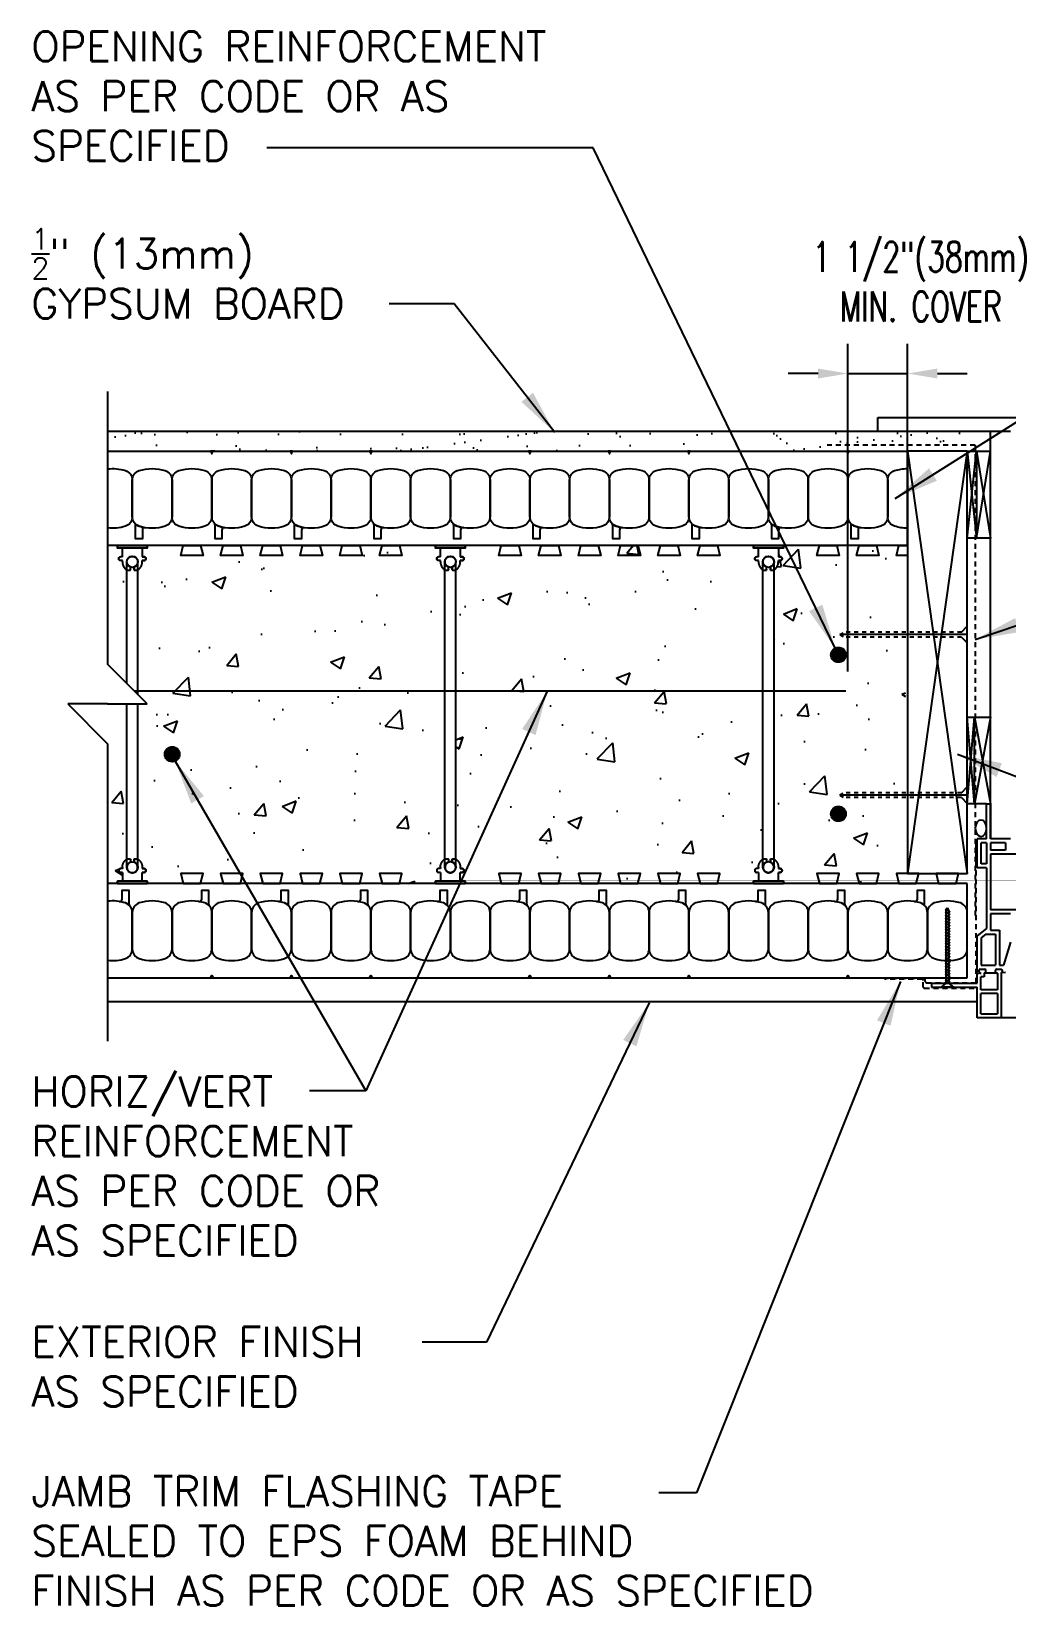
# Model space of a CAD drawing. Header units: inches. Extents: x 47.3 to 95.3, y 146.1 to 211.2.
# Drawn here: x 47.29 to 71.79, y 171.6 to 211.2 of the extents above; entities that cross this region are included whole.
import ezdxf

# ---------------------------------------------------------------- set-up
doc = ezdxf.new("R2010")
doc.units = ezdxf.units.IN
doc.header["$LTSCALE"] = 0.5
doc.header["$MEASUREMENT"] = 0
doc.linetypes.add('DASHED2', pattern=[0.375, 0.25, -0.125])
doc.linetypes.add('HIDDEN2', pattern=[0.1875, 0.125, -0.0625])
for name, color, linetype in [('HATCH', 12, 'Continuous'), ('LINE18', 9, 'Continuous'), ('line25', 2, 'Continuous'), ('LINE3', 3, 'Continuous'), ('LINE50', 5, 'Continuous'), ('LINE9', 9, 'Continuous'), ('TEXT', 4, 'Continuous')]:
    doc.layers.add(name, color=color, linetype=linetype)
doc.styles.add('DIM', font='romans.shx', dxfattribs={"width": 0.7})
doc.styles.add('ROMANS', font='romans.shx', dxfattribs={"height": 0.75})
doc.styles.get("Standard").update_dxf_attribs({"font": 'romans.shx', "height": 0.75})
doc.dimstyles.new('ext_12', dxfattribs={"dimscale": 12, "dimtxt": 0.075, "dimasz": 0.09375, "dimexe": 0.09375, "dimexo": 0.0625, "dimgap": 0.0625, "dimtad": 1, "dimdec": 1, "dimzin": 2, "dimdsep": 46, "dimlunit": 4, "dimtxsty": 'DIM', "dimcen": 0.09, "dimdle": 0.09375, "dimclrt": 4, "dimadec": 0, "dimazin": 0, "dimtfac": 1, "dimtdec": 1, "dimtmove": 2, "dimatfit": 3, "dimfxl": 0, "dimfrac": 2, "dimtolj": 1, "dimtzin": 0, "dimarcsym": 0})
doc.dimstyles.new('ext_8', dxfattribs={"dimscale": 8, "dimtxt": 0.09375, "dimasz": 0.09375, "dimexe": 0.09375, "dimexo": 0.0625, "dimgap": 0.0625, "dimtad": 1, "dimdec": 6, "dimzin": 3, "dimdsep": 46, "dimlunit": 4, "dimtxsty": 'DIM', "dimcen": 0.09, "dimdle": 0.09375, "dimclrt": 4, "dimadec": 0, "dimazin": 0, "dimtfac": 1, "dimtdec": 6, "dimtmove": 2, "dimatfit": 3, "dimfxl": 0, "dimfrac": 2, "dimtolj": 1, "dimtzin": 0, "dimarcsym": 0})

# ---------------------------------------------------------------- blocks, each defined once
blk = doc.blocks.new('*D3')
at = {"layer": 'Defpoints', "color": 0}
for p in [(69.323, 202.592), (69.323, 197.763), (67.823, 194.599)]:
    blk.add_point(p, dxfattribs=at)
at = {"layer": 'TEXT', "color": 0, "lineweight": -2}
for p, q in [((67.823, 195.099), (67.823, 203.342)), ((69.323, 198.263), (69.323, 203.342)), ((67.073, 202.592), (66.323, 202.592)), ((67.823, 202.592), (69.323, 202.592)), ((70.073, 202.592), (70.823, 202.592))]:
    blk.add_line(p, q, dxfattribs=at)
at = {"layer": 'TEXT', "color": 0}
for points in [[(67.073, 202.717), (67.073, 202.467), (67.823, 202.592)], [(70.073, 202.717), (70.073, 202.467), (69.323, 202.592)]]:
    blk.add_solid(points, dxfattribs=at)
at = {"layer": 'TEXT', "color": 4, "insert": (69.656, 204.903), "char_height": 0.75, "attachment_point": 5, "style": 'DIM'}
blk.add_mtext('\\A1;1 1/2"(38mm)\\PMIN. COVER', dxfattribs=at)
blk = doc.blocks.new('Connector')
blk.add_point((0.271, 0))
at = {"layer": 'LINE9'}
for p, q in [((0, 0.375), (0, -0.375)), ((0.062, -0.375), (0.062, 0.375)), ((0.281, 0.25), (0.062, 0.25))]:
    blk.add_line(p, q, dxfattribs=at)
for points, weights in [([(0.007, 0.375), (0.004, 0.375), (0, 0.375)], [1, 0.972587069138, 0.950305488115]), ([(0.327, 0.343), (0.308, 0.343), (0.281, 0.317), (0.281, 0.297)], [1, 0.85355339, 0.85355339, 1]), ([(0.328, 0.343), (0.327, 0.343), (0.327, 0.343)], [1, 0.70710678, 1]), ([(0.375, 0.297), (0.375, 0.317), (0.348, 0.343), (0.329, 0.343)], [1, 0.85355339, 0.85355339, 1]), ([(0.406, 0.25), (0.546, 0.25), (0.619, 0.131)], [0.958404415409, 0.794674173519, 0.864651571113]), ([(0.619, 0.052), (0.612, 0.049), (0.604, 0.049)], [0.83615024178, 0.892081430621, 1]), ([(0, -0.375), (0.004, -0.375), (0.007, -0.375)], [0.950305488115, 0.972587069138, 1]), ([(0.281, -0.297), (0.281, -0.317), (0.308, -0.343), (0.327, -0.343)], [1, 0.85355339, 0.85355339, 1]), ([(0.327, -0.343), (0.281, -0.343), (0.281, -0.297)], [1, 0.70710678, 1]), ([(0.329, -0.343), (0.348, -0.343), (0.375, -0.317), (0.375, -0.297)], [1, 0.85355339, 0.85355339, 1]), ([(0.375, -0.297), (0.375, -0.343), (0.329, -0.343)], [1, 0.70710678, 1]), ([(0.619, -0.131), (0.546, -0.25), (0.406, -0.25)], [0.864651574428, 0.794674169686, 0.958404415195]), ([(0.604, -0.049), (0.612, -0.049), (0.619, -0.052)], [1, 0.89208144177, 0.836150253337])]:
    blk.add_rational_spline(points, weights, degree=2, dxfattribs=at)
for points, degree in [([(0, 0.375), (0.002, 0.375), (0.005, 0.375), (0.007, 0.375)], 3), ([(0.007, 0.375), (0.021, 0.375), (0.051, 0.375), (0.062, 0.375), (0.062, 0.375)], 3), ([(0.281, 0.25), (0.281, 0.297)], 1), ([(0.327, 0.343), (0.327, 0.343), (0.328, 0.343), (0.328, 0.343)], 3), ([(0.328, 0.343), (0.329, 0.343), (0.329, 0.343), (0.329, 0.343)], 3), ([(0.375, 0.25), (0.375, 0.297)], 1), ([(0.406, 0.25), (0.375, 0.25)], 1), ([(0.406, 0.25), (0.406, 0.25)], 1), ([(0.406, 0.25), (0.406, 0.25)], 1), ([(0.406, 0.25), (0.406, 0.25)], 1), ([(0.406, 0.25), (0.406, 0.25)], 1), ([(0.406, 0.25), (0.406, 0.25)], 1), ([(0.406, 0.25), (0.406, 0.25)], 1), ([(0.406, 0.25), (0.406, 0.25)], 1), ([(0.406, 0.25), (0.406, 0.25)], 1), ([(0.406, 0.25), (0.406, 0.25)], 1), ([(0.406, 0.25), (0.406, 0.25)], 1), ([(0.406, 0.25), (0.406, 0.25)], 1), ([(0.406, 0.25), (0.406, 0.25)], 1), ([(0.406, 0.25), (0.406, 0.25)], 1), ([(0.406, 0.25), (0.406, 0.25)], 1), ([(0.406, 0.25), (0.406, 0.25)], 1), ([(0.406, 0.25), (0.406, 0.25)], 1), ([(0.406, 0.25), (0.406, 0.25)], 1), ([(0.406, 0.25), (0.406, 0.25)], 1), ([(0.406, 0.25), (0.406, 0.25)], 1), ([(0.406, 0.25), (0.406, 0.25)], 1), ([(0.406, 0.25), (0.406, 0.25)], 1), ([(0.406, 0.25), (0.406, 0.25)], 1), ([(0.406, 0.25), (0.406, 0.25)], 1), ([(0.406, 0.25), (0.406, 0.25)], 1), ([(0.604, 0.049), (0.532, 0.049)], 1), ([(0.532, 0.049), (0.532, 0.049)], 1), ([(0.532, 0.049), (0.532, 0.049)], 1), ([(0.532, 0.049), (0.532, 0.049)], 1), ([(0.532, 0.049), (0.532, 0.049)], 1), ([(0.532, 0.049), (0.532, 0.049)], 1), ([(0.532, 0.049), (0.532, 0.049)], 1), ([(0.532, 0.049), (0.532, 0.049)], 1), ([(0.532, 0.049), (0.532, 0.049)], 1), ([(0.532, 0.049), (0.532, 0.049)], 1), ([(0.532, 0.049), (0.532, 0.049)], 1), ([(0.604, 0.049), (0.609, 0.049), (0.614, 0.05), (0.619, 0.052)], 3), ([(0.604, 0.049), (0.604, 0.049)], 1), ([(0.604, 0.049), (0.604, 0.049)], 1), ([(0.604, 0.049), (0.604, 0.049)], 1), ([(0.604, 0.049), (0.604, 0.049)], 1), ([(0.619, 0.131), (0.619, 0.052)], 1), ([(0.619, 0.131), (0.619, 0.131)], 1), ([(0.619, 0.131), (0.619, 0.131)], 1), ([(0.619, 0.131), (0.619, 0.131)], 1), ([(0.619, 0.131), (0.619, 0.131)], 1), ([(0.007, -0.375), (0.005, -0.375), (0.002, -0.375), (0, -0.375)], 3), ([(0.062, -0.375), (0.062, -0.375), (0.051, -0.375), (0.021, -0.375), (0.007, -0.375)], 3), ([(0.062, -0.25), (0.281, -0.25)], 1), ([(0.281, -0.297), (0.281, -0.25)], 1), ([(0.281, -0.25), (0.281, -0.297)], 1), ([(0.328, -0.343), (0.328, -0.343), (0.327, -0.343), (0.327, -0.343)], 3), ([(0.329, -0.343), (0.329, -0.343), (0.329, -0.343), (0.328, -0.343)], 3), ([(0.375, -0.25), (0.375, -0.297)], 1), ([(0.375, -0.297), (0.375, -0.25)], 1), ([(0.406, -0.25), (0.375, -0.25)], 1), ([(0.406, -0.25), (0.406, -0.25)], 1), ([(0.406, -0.25), (0.406, -0.25)], 1), ([(0.406, -0.25), (0.406, -0.25)], 1), ([(0.406, -0.25), (0.406, -0.25)], 1), ([(0.406, -0.25), (0.406, -0.25)], 1), ([(0.406, -0.25), (0.406, -0.25)], 1), ([(0.406, -0.25), (0.406, -0.25)], 1), ([(0.406, -0.25), (0.406, -0.25)], 1), ([(0.406, -0.25), (0.406, -0.25)], 1), ([(0.406, -0.25), (0.406, -0.25)], 1), ([(0.406, -0.25), (0.406, -0.25)], 1), ([(0.532, -0.049), (0.604, -0.049)], 1), ([(0.604, -0.049), (0.58, -0.049), (0.556, -0.049), (0.532, -0.049)], 3), ([(0.532, -0.049), (0.532, -0.049)], 1), ([(0.532, -0.049), (0.532, -0.049)], 1), ([(0.532, -0.049), (0.532, -0.049)], 1), ([(0.532, -0.049), (0.532, -0.049)], 1), ([(0.619, -0.052), (0.614, -0.05), (0.609, -0.049), (0.604, -0.049)], 3), ([(0.604, -0.049), (0.604, -0.049)], 1), ([(0.604, -0.049), (0.604, -0.049)], 1), ([(0.604, -0.049), (0.604, -0.049)], 1), ([(0.604, -0.049), (0.604, -0.049)], 1), ([(0.604, -0.049), (0.604, -0.049)], 1), ([(0.604, -0.049), (0.604, -0.049)], 1), ([(0.604, -0.049), (0.604, -0.049)], 1), ([(0.604, -0.049), (0.604, -0.049)], 1), ([(0.619, -0.052), (0.619, -0.131)], 1), ([(0.619, -0.131), (0.619, -0.131)], 1), ([(0.619, -0.131), (0.619, -0.131)], 1), ([(0.619, -0.131), (0.619, -0.131)], 1), ([(0.619, -0.131), (0.619, -0.131)], 1)]:
    blk.add_open_spline(points, degree=degree, dxfattribs=at)
for points, weights, knots in [([(0.062, 0.375), (0.062, 0.375), (0.046, 0.375), (0.03, 0.375), (0.007, 0.375)], [0.868718858569, 0.861102746415, 1, 0.861102734288, 0.868718859898], [0, 0, 0, 0.5, 0.5, 1, 1, 1]), ([(0.532, 0.049), (0.472, 0.203), (0.333, 0.113), (0.157, 0), (0.333, -0.113), (0.472, -0.203), (0.532, -0.049)], [0.899508922286, 0.599718215298, 1, 0.54226024, 1, 0.599718224335, 0.899508908749], [0, 0, 0, 0.318112, 0.318112, 0.681888, 0.681888, 1, 1, 1]), ([(0.007, -0.375), (0.03, -0.375), (0.046, -0.375), (0.062, -0.375), (0.062, -0.375)], [0.868718859319, 0.861102739573, 1, 0.861102742958, 0.868718858948], [0, 0, 0, 0.5, 0.5, 1, 1, 1])]:
    blk.add_rational_spline(points, weights, degree=2, knots=knots, dxfattribs=at)

msp = doc.modelspace()

# ---------------------------------------------------------------- hatches: boundary and pattern name
at = {"layer": 'HATCH'}
h = msp.add_hatch(dxfattribs=at)
h.set_pattern_fill('AR-SAND', color=256, scale=0.5, style=0)
h.set_pattern_definition([(37.5, (15.678, 42.5089), (-0.0314967, 0.963412), [0, -0.76, 0, -0.85, 0, -0.8125]), (7.5, (15.678, 42.5089), (0.884888, 1.411073), [0, -0.41, 0, -0.685, 0, -0.2625]), (327.5, (15.063, 42.5089), (1.557071, 0.0028295), [0, -0.25, 0, -0.9, 0, -1.175]), (317.5, (15.063, 42.5089), (1.503063, 0.438838), [0, -0.125, 0, -0.59, 0, -0.675])])
h.paths.add_polyline_path([(70.7110623, 201.141024), (56.4151831, 201.141024), (56.4151831, 200.641024), (69.8253142, 200.641024), (70.7110623, 200.641024)])
h.paths.add_polyline_path([(56.4151831, 201.141024), (49.2003142, 201.141024), (49.2003142, 200.641024), (56.4151831, 200.641024)])
h = msp.add_hatch(dxfattribs=at)
h.set_pattern_fill('AR-CONC', color=256, scale=0.5)
h.paths.add_polyline_path([(50.1977748, 189.7635185), (57.4477769, 189.7634859), (57.4477769, 189.8259038), (57.5727766, 189.8259038), (57.5727766, 190.0447034), (57.5260314, 190.0447034), (57.4792861, 190.0897799), (57.5186311, 190.1379706), (57.5649416, 190.1384532), (57.5727766, 190.1384532), (57.5773679, 190.2170956), (57.6045363, 190.2913504), (57.6821064, 190.3760714), (57.6821064, 194.5992884), (49.9633564, 194.5992884), (49.9633564, 194.5186068), (50.2003142, 194.281649), (49.9633564, 194.281649), (49.9633564, 190.3761322), (50.0410152, 190.2913516), (50.0727755, 190.1694031), (50.0727756, 190.1384532), (50.1210495, 190.1384467), (50.1662688, 190.0932322), (50.1210479, 190.0447098), (50.0727756, 190.0447034), (50.0727756, 189.8259038), (50.1977753, 189.8259038)])
h.paths.add_polyline_path([(50.1977748, 198.2634534), (57.4477769, 198.2634859), (57.4477769, 198.2010681), (57.5727766, 198.2010681), (57.5727766, 197.9822685), (57.5260314, 197.9822685), (57.4792861, 197.9371919), (57.5186311, 197.8890013), (57.5649416, 197.8885187), (57.5727766, 197.8885187), (57.5773679, 197.8098763), (57.6045363, 197.7356214), (57.6821064, 197.6509005), (57.6821064, 194.5992884), (49.9633564, 194.5992884), (49.9633564, 197.6508396), (50.0410152, 197.7356203), (50.0727755, 197.8575687), (50.0727756, 197.8885187), (50.1210495, 197.8885252), (50.1662688, 197.9337397), (50.1210479, 197.982262), (50.0727756, 197.9822685), (50.0727756, 198.2010681), (50.1977753, 198.2010681)])
h.paths.add_polyline_path([(58.1977748, 189.7635185), (65.4477769, 189.7634859), (65.4477769, 189.8259038), (65.5727766, 189.8259038), (65.5727766, 190.0447034), (65.5260314, 190.0447034), (65.4792861, 190.0897799), (65.5186311, 190.1379706), (65.5649416, 190.1384532), (65.5727766, 190.1384532), (65.5773679, 190.2170956), (65.6045363, 190.2913504), (65.6821064, 190.3760714), (65.6821064, 194.5992884), (57.9633564, 194.5992884), (57.9633564, 190.3761322), (58.0410152, 190.2913516), (58.0727755, 190.1694031), (58.0727756, 190.1384532), (58.1210495, 190.1384467), (58.1662688, 190.0932322), (58.1210479, 190.0447098), (58.0727756, 190.0447034), (58.0727756, 189.8259038), (58.1977753, 189.8259038)])
h.paths.add_polyline_path([(58.1977748, 198.2634534), (65.4477769, 198.2634859), (65.4477769, 198.2010681), (65.5727766, 198.2010681), (65.5727766, 197.9822685), (65.5260314, 197.9822685), (65.4792861, 197.9371919), (65.5186311, 197.8890013), (65.5649416, 197.8885187), (65.5727766, 197.8885187), (65.5773679, 197.8098763), (65.6045363, 197.7356214), (65.6821064, 197.6509005), (65.6821064, 194.5992884), (57.9633564, 194.5992884), (57.9633564, 197.6508396), (58.0410152, 197.7356203), (58.0727755, 197.8575687), (58.0727756, 197.8885187), (58.1210495, 197.8885252), (58.1662688, 197.9337397), (58.1210479, 197.982262), (58.0727756, 197.9822685), (58.0727756, 198.2010681), (58.1977753, 198.2010681)])
h.paths.add_polyline_path([(66.1977748, 198.2634534), (69.1039372, 198.2634664), (69.0416101, 198.0134859), (69.2707406, 197.7634859), (69.2707406, 194.5992884), (65.9633564, 194.5992884), (65.9633564, 197.6508396), (66.0410152, 197.7356203), (66.0727755, 197.8575687), (66.0727756, 197.8885187), (66.1210495, 197.8885252), (66.1662688, 197.9337397), (66.1210479, 197.982262), (66.0727756, 197.9822685), (66.0727756, 198.2010681), (66.1977753, 198.2010681)])
h.paths.add_polyline_path([(66.1977748, 189.7635185), (69.1039372, 189.7635055), (69.0416101, 190.0134859), (69.2707406, 190.2634859), (69.2707406, 194.5992884), (65.9633564, 194.5992884), (65.9633564, 190.3761322), (66.0410152, 190.2913516), (66.0727755, 190.1694031), (66.0727756, 190.1384532), (66.1210495, 190.1384467), (66.1662688, 190.0932322), (66.1210479, 190.0447098), (66.0727756, 190.0447034), (66.0727756, 189.8259038), (66.1977753, 189.8259038)])
h.paths.add_polyline_path([(49.2003142, 198.2634859), (49.4477769, 198.2634859), (49.4477769, 198.2010681), (49.5727766, 198.2010681), (49.5727766, 197.9822685), (49.5260314, 197.9822685), (49.4792861, 197.9371919), (49.5186311, 197.8890013), (49.5649416, 197.8885187), (49.5727766, 197.8885187), (49.5773679, 197.8098763), (49.6045363, 197.7356214), (49.6821064, 197.6509005), (49.6821064, 194.7998568), (49.2003142, 195.281649)])
h.paths.add_polyline_path([(49.4477769, 189.7634859), (49.4477769, 189.8259038), (49.5727766, 189.8259038), (49.5727766, 190.0447034), (49.5260314, 190.0447034), (49.4792861, 190.0897799), (49.5186311, 190.1379706), (49.5649416, 190.1384532), (49.5727766, 190.1384532), (49.5773679, 190.2170956), (49.6045363, 190.2913504), (49.6821064, 190.3760714), (49.6821064, 194.281649), (48.2003142, 194.281649), (49.2003142, 193.281649), (49.2003142, 189.7634859)])
at = {"layer": 'LINE3'}
for points in [[(67.7707406, 195.516024, 1), (67.3957406, 195.516024, 1)], [(51.0130662, 193.016024, 1), (50.6380662, 193.016024, 1)], [(67.7707406, 191.516024, 1), (67.3957406, 191.516024, 1)]]:
    msp.add_hatch(color=256, dxfattribs=at).paths.add_polyline_path(points)

# ---------------------------------------------------------------- linework, layer by layer
at = {"layer": 'HATCH', "color": 6, "linetype": 'DASHED2'}
for p, q in [((71.0217318, 200.786299), (67.2563976, 200.786299)), ((71.0217318, 200.786299), (71.0217318, 188.8908406)), ((71.0484105, 187.2689332), (71.0484105, 190.8908406)), ((69.687416, 187.3544158), (68.739725, 187.3544158)), ((69.7374452, 187.3740864), (68.7530702, 187.3740864)), ((69.718666, 187.159206), (69.718666, 187.3231658)), ((69.7686952, 187.3001832), (69.7686952, 187.3428364)), ((69.749916, 187.127956), (71.0625786, 187.127956)), ((69.7999452, 187.2689332), (71.0484105, 187.2689332)), ((71.0625786, 187.127956), (71.0625786, 186.877956))]:
    msp.add_line(p, q, dxfattribs=at)
at = {"layer": 'HATCH'}
for p, q in [((69.3227761, 200.6384859), (70.8227761, 190.0134859)), ((70.8227761, 200.6384859), (69.3227761, 190.0134859)), ((70.8227761, 200.6384859), (71.0537649, 198.4509859)), ((70.8227761, 198.4509859), (71.0537649, 200.6384859)), ((71.0537649, 200.6384859), (71.4097538, 198.4509859)), ((71.0537649, 198.4509859), (71.4097538, 200.6384859)), ((64.1823143, 198.0120146), (64.1823143, 198.0120146)), ((70.8227761, 196.0270308), (67.6162225, 196.0270308)), ((65.9978556, 195.9004584), (65.9978556, 195.9004584)), ((71.0037649, 191.7658406), (70.8227761, 193.9458127)), ((70.8227761, 191.7658406), (71.0037649, 193.9458127)), ((71.0037649, 193.9458127), (71.4097538, 191.7658406)), ((71.4097538, 193.9458127), (71.0037649, 191.7658406)), ((70.8227761, 191.9864685), (67.6162225, 191.9864685))]:
    msp.add_line(p, q, dxfattribs=at)
at = {"layer": 'HATCH', "color": 6, "linetype": 'DASHED2'}
for centre, start, end in [((69.687416, 187.3231658), 0, 90), ((69.7374452, 187.3428364), 0, 90), ((69.7999452, 187.3001832), 180, 270), ((69.749916, 187.159206), 180, 270)]:
    msp.add_arc(centre, 0.03125, start, end, dxfattribs=at)
at = {"layer": 'LINE18', "linetype": 'HIDDEN2'}
for p, q in [((67.6162225, 196.0270308), (67.7357312, 196.0895308)), ((67.6162225, 196.0270308), (67.7357312, 195.9645308)), ((70.679058, 196.0895308), (67.7357312, 196.0895308)), ((70.679058, 195.9645308), (67.7357312, 195.9645308)), ((67.6162225, 191.9864685), (67.7357312, 192.0489685)), ((70.679058, 192.0489685), (67.7357312, 192.0489685)), ((67.6162225, 191.9864685), (67.7357312, 191.9239685)), ((70.679058, 191.9239685), (67.7357312, 191.9239685))]:
    msp.add_line(p, q, dxfattribs=at)
at = {"layer": 'LINE18'}
for p, q in [((70.679058, 196.0895308), (70.8227761, 196.233249)), ((70.679058, 195.9645308), (70.8227761, 195.8208127)), ((70.679058, 192.0489685), (70.8227761, 192.1926867)), ((70.679058, 191.9239685), (70.8227761, 191.7802504))]:
    msp.add_line(p, q, dxfattribs=at)
at = {"layer": 'line25'}
for p, q in [((69.3227761, 198.2634859), (49.1977761, 198.2634859)), ((70.8227761, 189.7634859), (49.2003142, 189.7634859))]:
    msp.add_line(p, q, dxfattribs=at)
for points in [[(69.3227761, 190.0134859), (70.8227761, 190.0134859), (70.8227761, 200.6384859), (69.3227761, 200.6384859)], [(51.5416101, 198.2634859), (51.6039421, 198.0134859), (51.0416101, 198.0134859), (51.1039421, 198.2634859)], [(52.5416101, 198.2634859), (52.6039421, 198.0134859), (52.0416101, 198.0134859), (52.1039421, 198.2634859)], [(53.5416101, 198.2634859), (53.6039421, 198.0134859), (53.0416101, 198.0134859), (53.1039421, 198.2634859)], [(54.5416101, 198.2634859), (54.6039421, 198.0134859), (54.0416101, 198.0134859), (54.1039421, 198.2634859)], [(55.5416101, 198.2634859), (55.6039421, 198.0134859), (55.0416101, 198.0134859), (55.1039421, 198.2634859)], [(56.5416101, 198.2634859), (56.6039421, 198.0134859), (56.0416101, 198.0134859), (56.1039421, 198.2634859)], [(59.5416101, 198.2634859), (59.6039421, 198.0134859), (59.0416101, 198.0134859), (59.1039421, 198.2634859)], [(60.5416101, 198.2634859), (60.6039421, 198.0134859), (60.0416101, 198.0134859), (60.1039421, 198.2634859)], [(61.5416101, 198.2634859), (61.6039421, 198.0134859), (61.0416101, 198.0134859), (61.1039421, 198.2634859)], [(62.5416101, 198.2634859), (62.6039421, 198.0134859), (62.0416101, 198.0134859), (62.1039421, 198.2634859)], [(63.5416101, 198.2634859), (63.6039421, 198.0134859), (63.0416101, 198.0134859), (63.1039421, 198.2634859)], [(64.5416101, 198.2634859), (64.6039421, 198.0134859), (64.0416101, 198.0134859), (64.1039421, 198.2634859)], [(67.5416101, 198.2634859), (67.6039421, 198.0134859), (67.0416101, 198.0134859), (67.1039421, 198.2634859)], [(68.5416101, 198.2634859), (68.6039421, 198.0134859), (68.0416101, 198.0134859), (68.1039421, 198.2634859)], [(51.5416101, 189.7634859), (51.6039421, 190.0134859), (51.0416101, 190.0134859), (51.1039421, 189.7634859)], [(52.5416101, 189.7634859), (52.6039421, 190.0134859), (52.0416101, 190.0134859), (52.1039421, 189.7634859)], [(53.5416101, 189.7634859), (53.6039421, 190.0134859), (53.0416101, 190.0134859), (53.1039421, 189.7634859)], [(54.5416101, 189.7634859), (54.6039421, 190.0134859), (54.0416101, 190.0134859), (54.1039421, 189.7634859)], [(55.5416101, 189.7634859), (55.6039421, 190.0134859), (55.0416101, 190.0134859), (55.1039421, 189.7634859)], [(56.5416101, 189.7634859), (56.6039421, 190.0134859), (56.0416101, 190.0134859), (56.1039421, 189.7634859)], [(59.5416101, 189.7634859), (59.6039421, 190.0134859), (59.0416101, 190.0134859), (59.1039421, 189.7634859)], [(60.5416101, 189.7634859), (60.6039421, 190.0134859), (60.0416101, 190.0134859), (60.1039421, 189.7634859)], [(61.5416101, 189.7634859), (61.6039421, 190.0134859), (61.0416101, 190.0134859), (61.1039421, 189.7634859)], [(62.5416101, 189.7634859), (62.6039421, 190.0134859), (62.0416101, 190.0134859), (62.1039421, 189.7634859)], [(63.5416101, 189.7634859), (63.6039421, 190.0134859), (63.0416101, 190.0134859), (63.1039421, 189.7634859)], [(64.5416101, 189.7634859), (64.6039421, 190.0134859), (64.0416101, 190.0134859), (64.1039421, 189.7634859)], [(67.5416101, 189.7634859), (67.6039421, 190.0134859), (67.0416101, 190.0134859), (67.1039421, 189.7634859)], [(68.5416101, 189.7634859), (68.6039421, 190.0134859), (68.0416101, 190.0134859), (68.1039421, 189.7634859)], [(69.5416101, 189.7634859), (69.6039421, 190.0134859), (69.0416101, 190.0134859), (69.1039421, 189.7634859)], [(70.5416101, 189.7634859), (70.6039421, 190.0134859), (70.0416101, 190.0134859), (70.1039421, 189.7634859)]]:
    msp.add_lwpolyline(points, close=True, dxfattribs=at)
msp.add_lwpolyline([(69.3227761, 198.0134859), (69.0416101, 198.0134859), (69.1039421, 198.2634859), (69.3227761, 198.2634859)], dxfattribs=at)
at = {"layer": 'LINE3'}
msp.add_line((67.7707406, 194.5992884), (49.8826748, 194.5992884), dxfattribs=at)
for centre in [(67.5832406, 195.516024), (50.8255662, 193.016024), (67.5832406, 191.516024)]:
    msp.add_circle(centre, 0.1875, dxfattribs=at)
at = {"layer": 'LINE50'}
for p, q in [((49.1977761, 200.6384859), (69.3227761, 200.6384859)), ((70.8227761, 187.3884859), (70.8227761, 189.7634859)), ((49.1977761, 187.3884859), (70.8227761, 187.3884859))]:
    msp.add_line(p, q, dxfattribs=at)
at = {"layer": 'LINE9'}
for p, q in [((49.2003142, 202.141024), (49.2003142, 195.281649)), ((49.2003142, 201.141024), (71.9097538, 201.141024)), ((68.5753142, 201.4822359), (79.8396019, 201.4822359)), ((68.5753142, 201.141024), (68.5753142, 201.4822359)), ((71.4097538, 190.8908406), (71.4097538, 201.1384859)), ((70.8227761, 200.6384859), (71.4097538, 200.6384859)), ((71.0537649, 200.6384859), (71.0537649, 198.4509859)), ((71.4097538, 198.4509859), (70.8227761, 198.4509859)), ((49.6821064, 194.7998568), (49.6821064, 197.8570904)), ((49.9633564, 194.5186068), (49.9633564, 197.8570904)), ((57.6821064, 190.1755459), (57.6821064, 197.8575211)), ((57.9633564, 190.1755459), (57.9633564, 197.8575211)), ((65.6821064, 190.1755459), (65.6821064, 197.8575211)), ((65.9633564, 190.1755459), (65.9633564, 197.8575211)), ((50.2003142, 194.281649), (49.2003142, 195.281649)), ((48.2003142, 194.281649), (49.2003142, 193.281649)), ((49.2003142, 194.281649), (48.2003142, 194.281649)), ((49.2003142, 194.281649), (50.2003142, 194.281649)), ((49.6821064, 190.1695211), (49.6821064, 194.281649)), ((49.9633564, 190.1695211), (49.9633564, 194.281649)), ((70.8227761, 193.9458127), (71.4097538, 193.9458127)), ((71.0037649, 191.7658406), (71.0037649, 193.9458127)), ((49.2003142, 193.281649), (49.1977761, 185.7978157)), ((71.3097538, 191.7658406), (70.8227761, 191.7658406)), ((71.3097538, 190.8908406), (71.3097538, 191.7658406)), ((71.3097538, 191.7658406), (71.4097538, 191.7658406)), ((71.4097538, 191.7658406), (71.4097538, 190.8908406)), ((71.0727761, 190.1595906), (71.0727761, 190.8908406)), ((71.3097538, 190.8908406), (71.0727761, 190.8908406)), ((71.9097538, 190.8908406), (71.4097538, 190.8908406)), ((71.1727761, 190.2595906), (71.1727761, 190.7908406)), ((71.3097538, 190.7908406), (71.1727761, 190.7908406)), ((71.3097538, 190.7908406), (71.3097538, 190.2595906)), ((71.7847538, 190.7908406), (71.4097538, 190.7908406)), ((71.4097538, 190.7908406), (71.4097538, 190.6033406)), ((71.7847538, 190.6033406), (71.4097538, 190.6033406)), ((72.4214611, 190.5033406), (71.4097538, 190.5033406)), ((71.4097538, 190.5033406), (71.4097538, 189.1033406)), ((71.4097538, 190.5033406), (71.4097538, 190.1595906)), ((71.7847538, 190.7908406), (71.7847538, 190.6033406)), ((71.3097538, 190.1595906), (71.0727761, 190.1595906)), ((71.3097538, 190.2595906), (71.1727761, 190.2595906)), ((71.3097538, 190.1595906), (71.3097538, 188.6349828)), ((70.3906922, 189.0432937), (70.2656922, 189.1101273)), ((70.3906922, 188.972421), (70.2656922, 189.0392547)), ((70.3906922, 188.9015483), (70.2656922, 188.968382)), ((70.3906922, 188.8306757), (70.2656922, 188.8975093)), ((70.2969422, 189.0932344), (70.3281922, 189.1557344)), ((70.2969422, 187.2557344), (70.2969422, 189.0932344)), ((70.3594422, 189.0932344), (70.3281922, 189.1557344)), ((70.3594422, 187.2557344), (70.3594422, 189.0932344)), ((72.2413069, 189.1033406), (71.4097538, 189.1033406)), ((71.9097538, 189.0033406), (71.4097538, 189.0033406)), ((71.4097538, 189.0033406), (71.4097538, 188.5889541)), ((70.3906922, 188.759803), (70.2656922, 188.8266367)), ((70.3906922, 188.759803), (70.2656922, 188.8266367)), ((70.3906922, 188.6889303), (70.2656922, 188.755764)), ((70.3906922, 188.6180577), (70.2656922, 188.6848913)), ((70.3906922, 188.547185), (70.2656922, 188.6140187)), ((70.3906922, 188.4763123), (70.2656922, 188.543146)), ((70.3906922, 188.4054397), (70.2656922, 188.4722733)), ((71.3097538, 188.6349828), (71.0727761, 188.4456747)), ((71.2871732, 188.4889541), (71.1727761, 188.3975688)), ((71.2871732, 188.4889541), (71.5347538, 188.4889541)), ((71.4097538, 188.5889541), (71.6347538, 188.5889541)), ((71.5347538, 188.4889541), (71.5347538, 187.7134859)), ((71.6347538, 188.5889541), (71.6347538, 187.7134859)), ((70.3906922, 188.334567), (70.2656922, 188.4014007)), ((70.3906922, 188.2636943), (70.2656922, 188.330528)), ((70.3906922, 188.1928217), (70.2656922, 188.2596553)), ((70.3906922, 188.121949), (70.2656922, 188.1887827)), ((70.3906922, 188.0510763), (70.2656922, 188.11791)), ((71.0727761, 187.2557344), (71.0727761, 188.4456747)), ((71.1727761, 188.3975688), (71.1727761, 187.7134859)), ((71.9097538, 188.2892415), (71.7384073, 187.7134859)), ((70.3906922, 187.9802037), (70.2656922, 188.0470373)), ((70.3906922, 187.909331), (70.2656922, 187.9761647)), ((70.3906922, 187.8384583), (70.2656922, 187.905292)), ((70.3906922, 187.7675857), (70.2656922, 187.8344193)), ((70.3906922, 187.696713), (70.2656922, 187.7635467)), ((70.3906922, 187.6258403), (70.2656922, 187.692674)), ((71.1727761, 187.7134859), (71.5347538, 187.7134859)), ((71.6347538, 187.7134859), (71.7384073, 187.7134859)), ((70.3906922, 187.5549677), (70.2656922, 187.6218013)), ((70.3906922, 187.484095), (70.2656922, 187.5509287)), ((70.3906922, 187.4132223), (70.2656922, 187.480056)), ((70.3906922, 187.3423497), (70.2656922, 187.4091833)), ((70.3906922, 187.271477), (70.2656922, 187.3383107)), ((71.1687394, 187.5092699), (71.0727761, 187.4951916)), ((71.14559, 187.6134859), (71.260897, 187.6134859)), ((71.2451179, 187.4157946), (71.1665226, 187.4157944)), ((71.1665231, 187.0919754), (71.1665226, 187.4157944)), ((71.2451179, 187.5095446), (71.2451179, 187.4157946)), ((71.5879905, 187.5095446), (71.2451202, 187.5095446)), ((71.5608044, 187.6134859), (71.6761113, 187.6134859)), ((71.583548, 187.5095446), (71.5835574, 187.0919717)), ((71.787623, 187.528277), (71.6772979, 187.5141987)), ((71.6772979, 187.5141987), (71.6773232, 186.3884941)), ((69.9227761, 187.2557344), (71.0727761, 187.2557344)), ((69.9227761, 187.2557344), (69.9227761, 187.1557344)), ((69.9227761, 187.1557344), (71.0727761, 187.1557344)), ((70.1719422, 187.1557344), (70.2969422, 187.2557344)), ((70.4844422, 187.1557344), (70.1719422, 187.1557344)), ((70.4844422, 187.1557344), (70.3594422, 187.2557344)), ((71.0727761, 186.3884859), (71.0727761, 187.1557344)), ((71.1665178, 186.4822379), (71.1665223, 186.9982254)), ((71.5835595, 186.9982217), (71.1665223, 186.9982254)), ((71.5835603, 187.0919717), (71.1665231, 187.0919754)), ((71.5835595, 186.9982217), (71.5835711, 186.4822379)), ((49.1977761, 186.7978157), (71.0727761, 186.7978157)), ((71.1665178, 186.4822379), (71.5835711, 186.4822379)), ((79.8396019, 186.3886771), (71.0727761, 186.3884859))]:
    msp.add_line(p, q, dxfattribs=at)
for points in [[(51.7915261, 200.6384859), (51.8227761, 200.5740011), (51.8540261, 200.6384859)], [(53.7915261, 200.6384859), (53.8227761, 200.5740011), (53.8540261, 200.6384859)], [(55.7915261, 200.6384859), (55.8227761, 200.5740011), (55.8540261, 200.6384859)], [(59.7915261, 200.6384859), (59.8227761, 200.5740011), (59.8540261, 200.6384859)], [(61.7915261, 200.6384859), (61.8227761, 200.5740011), (61.8540261, 200.6384859)], [(63.7915261, 200.6384859), (63.8227761, 200.5740011), (63.8540261, 200.6384859)], [(67.7915261, 200.6384859), (67.8227761, 200.5740011), (67.8540261, 200.6384859)], [(51.7915261, 187.3884859), (51.8227761, 187.4529707), (51.8540261, 187.3884859)], [(53.7915261, 187.3884859), (53.8227761, 187.4529707), (53.8540261, 187.3884859)], [(55.7915261, 187.3884859), (55.8227761, 187.4529707), (55.8540261, 187.3884859)], [(59.7915261, 187.3884859), (59.8227761, 187.4529707), (59.8540261, 187.3884859)], [(61.7915261, 187.3884859), (61.8227761, 187.4529707), (61.8540261, 187.3884859)], [(63.7915261, 187.3884859), (63.8227761, 187.4529707), (63.8540261, 187.3884859)], [(67.7915261, 187.3884859), (67.8227761, 187.4529707), (67.8540261, 187.3884859)]]:
    msp.add_lwpolyline(points, close=True, dxfattribs=at)
for points in [[(49.1977761, 200.1936074, -0.1080897437), (49.6496992, 200.1494397, -0.3253046293), (49.8227761, 199.9115682), (49.8227761, 198.9904036, -0.3253046293), (49.6496992, 198.7525322, -0.1080897437), (49.1977761, 198.7083645)], [(69.3227761, 198.7009859, -0.0783514242), (68.995853, 198.7525322, -0.3253046293), (68.8227761, 198.9904036), (68.8227761, 199.9115682, -0.3253046293), (68.995853, 200.1494397, -0.0783514242), (69.3227761, 200.2009859, -0.0783514242)], [(49.1977761, 187.8333645, 0.1080897437), (49.6496992, 187.8775322, 0.3253046293), (49.8227761, 188.1154036), (49.8227761, 189.0365682, 0.3253046293), (49.6496992, 189.2744397, 0.1074814742), (49.2003142, 189.318905, 0.1074814742)]]:
    msp.add_lwpolyline(points, format="xyb", dxfattribs=at)
for points in [[(50.6496992, 198.7525322, -0.1576707808), (49.995853, 198.7525322, -0.3253046293), (49.8227761, 198.9904036), (49.8227761, 199.9115682, -0.3253046293), (49.995853, 200.1494397, -0.1576707808), (50.6496992, 200.1494397, -0.3253046293), (50.8227761, 199.9115682), (50.8227761, 198.9904036, -0.3253046293)], [(51.6496992, 198.7525322, -0.1576707808), (50.995853, 198.7525322, -0.3253046293), (50.8227761, 198.9904036), (50.8227761, 199.9115682, -0.3253046293), (50.995853, 200.1494397, -0.1576707808), (51.6496992, 200.1494397, -0.3253046293), (51.8227761, 199.9115682), (51.8227761, 198.9904036, -0.3253046293)], [(52.6496992, 198.7525322, -0.1576707808), (51.995853, 198.7525322, -0.3253046293), (51.8227761, 198.9904036), (51.8227761, 199.9115682, -0.3253046293), (51.995853, 200.1494397, -0.1576707808), (52.6496992, 200.1494397, -0.3253046293), (52.8227761, 199.9115682), (52.8227761, 198.9904036, -0.3253046293)], [(53.6496992, 198.7525322, -0.1576707808), (52.995853, 198.7525322, -0.3253046293), (52.8227761, 198.9904036), (52.8227761, 199.9115682, -0.3253046293), (52.995853, 200.1494397, -0.1576707808), (53.6496992, 200.1494397, -0.3253046293), (53.8227761, 199.9115682), (53.8227761, 198.9904036, -0.3253046293)], [(54.6496992, 198.7525322, -0.1576707808), (53.995853, 198.7525322, -0.3253046293), (53.8227761, 198.9904036), (53.8227761, 199.9115682, -0.3253046293), (53.995853, 200.1494397, -0.1576707808), (54.6496992, 200.1494397, -0.3253046293), (54.8227761, 199.9115682), (54.8227761, 198.9904036, -0.3253046293)], [(55.6496992, 198.7525322, -0.1576707808), (54.995853, 198.7525322, -0.3253046293), (54.8227761, 198.9904036), (54.8227761, 199.9115682, -0.3253046293), (54.995853, 200.1494397, -0.1576707808), (55.6496992, 200.1494397, -0.3253046293), (55.8227761, 199.9115682), (55.8227761, 198.9904036, -0.3253046293)], [(56.6496992, 198.7525322, -0.1576707808), (55.995853, 198.7525322, -0.3253046293), (55.8227761, 198.9904036), (55.8227761, 199.9115682, -0.3253046293), (55.995853, 200.1494397, -0.1576707808), (56.6496992, 200.1494397, -0.3253046293), (56.8227761, 199.9115682), (56.8227761, 198.9904036, -0.3253046293)], [(57.6496992, 198.7525322, -0.1576707808), (56.995853, 198.7525322, -0.3253046293), (56.8227761, 198.9904036), (56.8227761, 199.9115682, -0.3253046293), (56.995853, 200.1494397, -0.1576707808), (57.6496992, 200.1494397, -0.3253046293), (57.8227761, 199.9115682), (57.8227761, 198.9904036, -0.3253046293)], [(58.6496992, 198.7525322, -0.1576707808), (57.995853, 198.7525322, -0.3253046293), (57.8227761, 198.9904036), (57.8227761, 199.9115682, -0.3253046293), (57.995853, 200.1494397, -0.1576707808), (58.6496992, 200.1494397, -0.3253046293), (58.8227761, 199.9115682), (58.8227761, 198.9904036, -0.3253046293)], [(59.6496992, 198.7525322, -0.1576707808), (58.995853, 198.7525322, -0.3253046293), (58.8227761, 198.9904036), (58.8227761, 199.9115682, -0.3253046293), (58.995853, 200.1494397, -0.1576707808), (59.6496992, 200.1494397, -0.3253046293), (59.8227761, 199.9115682), (59.8227761, 198.9904036, -0.3253046293)], [(60.6496992, 198.7525322, -0.1576707808), (59.995853, 198.7525322, -0.3253046293), (59.8227761, 198.9904036), (59.8227761, 199.9115682, -0.3253046293), (59.995853, 200.1494397, -0.1576707808), (60.6496992, 200.1494397, -0.3253046293), (60.8227761, 199.9115682), (60.8227761, 198.9904036, -0.3253046293)], [(61.6496992, 198.7525322, -0.1576707808), (60.995853, 198.7525322, -0.3253046293), (60.8227761, 198.9904036), (60.8227761, 199.9115682, -0.3253046293), (60.995853, 200.1494397, -0.1576707808), (61.6496992, 200.1494397, -0.3253046293), (61.8227761, 199.9115682), (61.8227761, 198.9904036, -0.3253046293)], [(62.6496992, 198.7525322, -0.1576707808), (61.995853, 198.7525322, -0.3253046293), (61.8227761, 198.9904036), (61.8227761, 199.9115682, -0.3253046293), (61.995853, 200.1494397, -0.1576707808), (62.6496992, 200.1494397, -0.3253046293), (62.8227761, 199.9115682), (62.8227761, 198.9904036, -0.3253046293)], [(63.6496992, 198.7525322, -0.1576707808), (62.995853, 198.7525322, -0.3253046293), (62.8227761, 198.9904036), (62.8227761, 199.9115682, -0.3253046293), (62.995853, 200.1494397, -0.1576707808), (63.6496992, 200.1494397, -0.3253046293), (63.8227761, 199.9115682), (63.8227761, 198.9904036, -0.3253046293)], [(64.6496992, 198.7525322, -0.1576707808), (63.995853, 198.7525322, -0.3253046293), (63.8227761, 198.9904036), (63.8227761, 199.9115682, -0.3253046293), (63.995853, 200.1494397, -0.1576707808), (64.6496992, 200.1494397, -0.3253046293), (64.8227761, 199.9115682), (64.8227761, 198.9904036, -0.3253046293)], [(65.6496992, 198.7525322, -0.1576707808), (64.995853, 198.7525322, -0.3253046293), (64.8227761, 198.9904036), (64.8227761, 199.9115682, -0.3253046293), (64.995853, 200.1494397, -0.1576707808), (65.6496992, 200.1494397, -0.3253046293), (65.8227761, 199.9115682), (65.8227761, 198.9904036, -0.3253046293)], [(66.6496992, 198.7525322, -0.1576707808), (65.995853, 198.7525322, -0.3253046293), (65.8227761, 198.9904036), (65.8227761, 199.9115682, -0.3253046293), (65.995853, 200.1494397, -0.1576707808), (66.6496992, 200.1494397, -0.3253046293), (66.8227761, 199.9115682), (66.8227761, 198.9904036, -0.3253046293)], [(67.6496992, 198.7525322, -0.1576707808), (66.995853, 198.7525322, -0.3253046293), (66.8227761, 198.9904036), (66.8227761, 199.9115682, -0.3253046293), (66.995853, 200.1494397, -0.1576707808), (67.6496992, 200.1494397, -0.3253046293), (67.8227761, 199.9115682), (67.8227761, 198.9904036, -0.3253046293)], [(68.6496992, 198.7525322, -0.1576707808), (67.995853, 198.7525322, -0.3253046293), (67.8227761, 198.9904036), (67.8227761, 199.9115682, -0.3253046293), (67.995853, 200.1494397, -0.1576707808), (68.6496992, 200.1494397, -0.3253046293), (68.8227761, 199.9115682), (68.8227761, 198.9904036, -0.3253046293)], [(49.995853, 198.7525322, 0.0372666955), (50.1495484, 198.7152024, 0.463035607), (50.0768586, 198.6535386), (50.0768586, 198.4319403), (49.9060269, 198.4319403), (49.9060269, 198.7780336, 0.189002358), (49.8893767, 198.8205076, 0.1284073578)], [(51.995853, 198.7525322, 0.0372666955), (52.1495484, 198.7152024, 0.463035607), (52.0768586, 198.6535386), (52.0768586, 198.4319403), (51.9060269, 198.4319403), (51.9060269, 198.7780336, 0.189002358), (51.8893767, 198.8205076, 0.1284073578)], [(53.995853, 198.7525322, 0.0372666955), (54.1495484, 198.7152024, 0.463035607), (54.0768586, 198.6535386), (54.0768586, 198.4319403), (53.9060269, 198.4319403), (53.9060269, 198.7780336, 0.189002358), (53.8893767, 198.8205076, 0.1284073578)], [(55.995853, 198.7525322, 0.0372666955), (56.1495484, 198.7152024, 0.463035607), (56.0768586, 198.6535386), (56.0768586, 198.4319403), (55.9060269, 198.4319403), (55.9060269, 198.7780336, 0.189002358), (55.8893767, 198.8205076, 0.1284073578)], [(57.995853, 198.7525322, 0.0372666955), (58.1495484, 198.7152024, 0.463035607), (58.0768586, 198.6535386), (58.0768586, 198.4319403), (57.9060269, 198.4319403), (57.9060269, 198.7780336, 0.189002358), (57.8893767, 198.8205076, 0.1284073578)], [(59.995853, 198.7525322, 0.0372666955), (60.1495484, 198.7152024, 0.463035607), (60.0768586, 198.6535386), (60.0768586, 198.4319403), (59.9060269, 198.4319403), (59.9060269, 198.7780336, 0.189002358), (59.8893767, 198.8205076, 0.1284073578)], [(61.995853, 198.7525322, 0.0372666955), (62.1495484, 198.7152024, 0.463035607), (62.0768586, 198.6535386), (62.0768586, 198.4319403), (61.9060269, 198.4319403), (61.9060269, 198.7780336, 0.189002358), (61.8893767, 198.8205076, 0.1284073578)], [(63.995853, 198.7525322, 0.0372666955), (64.1495484, 198.7152024, 0.463035607), (64.0768586, 198.6535386), (64.0768586, 198.4319403), (63.9060269, 198.4319403), (63.9060269, 198.7780336, 0.189002358), (63.8893767, 198.8205076, 0.1284073578)], [(65.995853, 198.7525322, 0.0372666955), (66.1495484, 198.7152024, 0.463035607), (66.0768586, 198.6535386), (66.0768586, 198.4319403), (65.9060269, 198.4319403), (65.9060269, 198.7780336, 0.189002358), (65.8893767, 198.8205076, 0.1284073578)], [(67.995853, 198.7525322, 0.0372666955), (68.1495484, 198.7152024, 0.463035607), (68.0768586, 198.6535386), (68.0768586, 198.4319403), (67.9060269, 198.4319403), (67.9060269, 198.7780336, 0.189002358), (67.8893767, 198.8205076, 0.1284073578)], [(49.6496992, 189.2744397, 0.0372666955), (49.4960038, 189.3117695, 0.463035607), (49.5686936, 189.3734332), (49.5686936, 189.5950316), (49.7395254, 189.5950316), (49.7395254, 189.2489383, 0.189002358), (49.7561755, 189.2064643, 0.1284073578)], [(50.6496992, 189.2744397, 0.1576707808), (49.995853, 189.2744397, 0.3253046293), (49.8227761, 189.0365682), (49.8227761, 188.1154036, 0.3253046293), (49.995853, 187.8775322, 0.1576707808), (50.6496992, 187.8775322, 0.3253046293), (50.8227761, 188.1154036), (50.8227761, 189.0365682, 0.3253046293)], [(51.6496992, 189.2744397, 0.1576707808), (50.995853, 189.2744397, 0.3253046293), (50.8227761, 189.0365682), (50.8227761, 188.1154036, 0.3253046293), (50.995853, 187.8775322, 0.1576707808), (51.6496992, 187.8775322, 0.3253046293), (51.8227761, 188.1154036), (51.8227761, 189.0365682, 0.3253046293)], [(51.6496992, 189.2744397, 0.0372666955), (51.4960038, 189.3117695, 0.463035607), (51.5686936, 189.3734332), (51.5686936, 189.5950316), (51.7395254, 189.5950316), (51.7395254, 189.2489383, 0.189002358), (51.7561755, 189.2064643, 0.1284073578)], [(52.6496992, 189.2744397, 0.1576707808), (51.995853, 189.2744397, 0.3253046293), (51.8227761, 189.0365682), (51.8227761, 188.1154036, 0.3253046293), (51.995853, 187.8775322, 0.1576707808), (52.6496992, 187.8775322, 0.3253046293), (52.8227761, 188.1154036), (52.8227761, 189.0365682, 0.3253046293)], [(53.6496992, 189.2744397, 0.1576707808), (52.995853, 189.2744397, 0.3253046293), (52.8227761, 189.0365682), (52.8227761, 188.1154036, 0.3253046293), (52.995853, 187.8775322, 0.1576707808), (53.6496992, 187.8775322, 0.3253046293), (53.8227761, 188.1154036), (53.8227761, 189.0365682, 0.3253046293)], [(53.6496992, 189.2744397, 0.0372666955), (53.4960038, 189.3117695, 0.463035607), (53.5686936, 189.3734332), (53.5686936, 189.5950316), (53.7395254, 189.5950316), (53.7395254, 189.2489383, 0.189002358), (53.7561755, 189.2064643, 0.1284073578)], [(54.6496992, 189.2744397, 0.1576707808), (53.995853, 189.2744397, 0.3253046293), (53.8227761, 189.0365682), (53.8227761, 188.1154036, 0.3253046293), (53.995853, 187.8775322, 0.1576707808), (54.6496992, 187.8775322, 0.3253046293), (54.8227761, 188.1154036), (54.8227761, 189.0365682, 0.3253046293)], [(55.6496992, 189.2744397, 0.1576707808), (54.995853, 189.2744397, 0.3253046293), (54.8227761, 189.0365682), (54.8227761, 188.1154036, 0.3253046293), (54.995853, 187.8775322, 0.1576707808), (55.6496992, 187.8775322, 0.3253046293), (55.8227761, 188.1154036), (55.8227761, 189.0365682, 0.3253046293)], [(55.6496992, 189.2744397, 0.0372666955), (55.4960038, 189.3117695, 0.463035607), (55.5686936, 189.3734332), (55.5686936, 189.5950316), (55.7395254, 189.5950316), (55.7395254, 189.2489383, 0.189002358), (55.7561755, 189.2064643, 0.1284073578)], [(56.6496992, 189.2744397, 0.1576707808), (55.995853, 189.2744397, 0.3253046293), (55.8227761, 189.0365682), (55.8227761, 188.1154036, 0.3253046293), (55.995853, 187.8775322, 0.1576707808), (56.6496992, 187.8775322, 0.3253046293), (56.8227761, 188.1154036), (56.8227761, 189.0365682, 0.3253046293)], [(57.6496992, 189.2744397, 0.1576707808), (56.995853, 189.2744397, 0.3253046293), (56.8227761, 189.0365682), (56.8227761, 188.1154036, 0.3253046293), (56.995853, 187.8775322, 0.1576707808), (57.6496992, 187.8775322, 0.3253046293), (57.8227761, 188.1154036), (57.8227761, 189.0365682, 0.3253046293)], [(57.6496992, 189.2744397, 0.0372666955), (57.4960038, 189.3117695, 0.463035607), (57.5686936, 189.3734332), (57.5686936, 189.5950316), (57.7395254, 189.5950316), (57.7395254, 189.2489383, 0.189002358), (57.7561755, 189.2064643, 0.1284073578)], [(58.6496992, 189.2744397, 0.1576707808), (57.995853, 189.2744397, 0.3253046293), (57.8227761, 189.0365682), (57.8227761, 188.1154036, 0.3253046293), (57.995853, 187.8775322, 0.1576707808), (58.6496992, 187.8775322, 0.3253046293), (58.8227761, 188.1154036), (58.8227761, 189.0365682, 0.3253046293)], [(59.6496992, 189.2744397, 0.1576707808), (58.995853, 189.2744397, 0.3253046293), (58.8227761, 189.0365682), (58.8227761, 188.1154036, 0.3253046293), (58.995853, 187.8775322, 0.1576707808), (59.6496992, 187.8775322, 0.3253046293), (59.8227761, 188.1154036), (59.8227761, 189.0365682, 0.3253046293)], [(59.6496992, 189.2744397, 0.0372666955), (59.4960038, 189.3117695, 0.463035607), (59.5686936, 189.3734332), (59.5686936, 189.5950316), (59.7395254, 189.5950316), (59.7395254, 189.2489383, 0.189002358), (59.7561755, 189.2064643, 0.1284073578)], [(60.6496992, 189.2744397, 0.1576707808), (59.995853, 189.2744397, 0.3253046293), (59.8227761, 189.0365682), (59.8227761, 188.1154036, 0.3253046293), (59.995853, 187.8775322, 0.1576707808), (60.6496992, 187.8775322, 0.3253046293), (60.8227761, 188.1154036), (60.8227761, 189.0365682, 0.3253046293)], [(61.6496992, 189.2744397, 0.1576707808), (60.995853, 189.2744397, 0.3253046293), (60.8227761, 189.0365682), (60.8227761, 188.1154036, 0.3253046293), (60.995853, 187.8775322, 0.1576707808), (61.6496992, 187.8775322, 0.3253046293), (61.8227761, 188.1154036), (61.8227761, 189.0365682, 0.3253046293)], [(61.6496992, 189.2744397, 0.0372666955), (61.4960038, 189.3117695, 0.463035607), (61.5686936, 189.3734332), (61.5686936, 189.5950316), (61.7395254, 189.5950316), (61.7395254, 189.2489383, 0.189002358), (61.7561755, 189.2064643, 0.1284073578)], [(62.6496992, 189.2744397, 0.1576707808), (61.995853, 189.2744397, 0.3253046293), (61.8227761, 189.0365682), (61.8227761, 188.1154036, 0.3253046293), (61.995853, 187.8775322, 0.1576707808), (62.6496992, 187.8775322, 0.3253046293), (62.8227761, 188.1154036), (62.8227761, 189.0365682, 0.3253046293)], [(63.6496992, 189.2744397, 0.1576707808), (62.995853, 189.2744397, 0.3253046293), (62.8227761, 189.0365682), (62.8227761, 188.1154036, 0.3253046293), (62.995853, 187.8775322, 0.1576707808), (63.6496992, 187.8775322, 0.3253046293), (63.8227761, 188.1154036), (63.8227761, 189.0365682, 0.3253046293)], [(63.6496992, 189.2744397, 0.0372666955), (63.4960038, 189.3117695, 0.463035607), (63.5686936, 189.3734332), (63.5686936, 189.5950316), (63.7395254, 189.5950316), (63.7395254, 189.2489383, 0.189002358), (63.7561755, 189.2064643, 0.1284073578)], [(64.6496992, 189.2744397, 0.1576707808), (63.995853, 189.2744397, 0.3253046293), (63.8227761, 189.0365682), (63.8227761, 188.1154036, 0.3253046293), (63.995853, 187.8775322, 0.1576707808), (64.6496992, 187.8775322, 0.3253046293), (64.8227761, 188.1154036), (64.8227761, 189.0365682, 0.3253046293)], [(65.6496992, 189.2744397, 0.1576707808), (64.995853, 189.2744397, 0.3253046293), (64.8227761, 189.0365682), (64.8227761, 188.1154036, 0.3253046293), (64.995853, 187.8775322, 0.1576707808), (65.6496992, 187.8775322, 0.3253046293), (65.8227761, 188.1154036), (65.8227761, 189.0365682, 0.3253046293)], [(65.6496992, 189.2744397, 0.0372666955), (65.4960038, 189.3117695, 0.463035607), (65.5686936, 189.3734332), (65.5686936, 189.5950316), (65.7395254, 189.5950316), (65.7395254, 189.2489383, 0.189002358), (65.7561755, 189.2064643, 0.1284073578)], [(66.6496992, 189.2744397, 0.1576707808), (65.995853, 189.2744397, 0.3253046293), (65.8227761, 189.0365682), (65.8227761, 188.1154036, 0.3253046293), (65.995853, 187.8775322, 0.1576707808), (66.6496992, 187.8775322, 0.3253046293), (66.8227761, 188.1154036), (66.8227761, 189.0365682, 0.3253046293)], [(67.6496992, 189.2744397, 0.1576707808), (66.995853, 189.2744397, 0.3253046293), (66.8227761, 189.0365682), (66.8227761, 188.1154036, 0.3253046293), (66.995853, 187.8775322, 0.1576707808), (67.6496992, 187.8775322, 0.3253046293), (67.8227761, 188.1154036), (67.8227761, 189.0365682, 0.3253046293)], [(67.6496992, 189.2744397, 0.0372666955), (67.4960038, 189.3117695, 0.463035607), (67.5686936, 189.3734332), (67.5686936, 189.5950316), (67.7395254, 189.5950316), (67.7395254, 189.2489383, 0.189002358), (67.7561755, 189.2064643, 0.1284073578)], [(68.6496992, 189.2744397, 0.1576707808), (67.995853, 189.2744397, 0.3253046293), (67.8227761, 189.0365682), (67.8227761, 188.1154036, 0.3253046293), (67.995853, 187.8775322, 0.1576707808), (68.6496992, 187.8775322, 0.3253046293), (68.8227761, 188.1154036), (68.8227761, 189.0365682, 0.3253046293)], [(69.6496992, 189.2744397, 0.1576707808), (68.995853, 189.2744397, 0.3253046293), (68.8227761, 189.0365682), (68.8227761, 188.1154036, 0.3253046293), (68.995853, 187.8775322, 0.1576707808), (69.6496992, 187.8775322, 0.3253046293), (69.8227761, 188.1154036), (69.8227761, 189.0365682, 0.3253046293)], [(69.6496992, 189.2744397, 0.0372666955), (69.4960038, 189.3117695, 0.463035607), (69.5686936, 189.3734332), (69.5686936, 189.5950316), (69.7395254, 189.5950316), (69.7395254, 189.2489383, 0.189002358), (69.7561755, 189.2064643, 0.1284073578)], [(70.6496992, 189.2744397, 0.1576707808), (69.995853, 189.2744397, 0.3253046293), (69.8227761, 189.0365682), (69.8227761, 188.1154036, 0.3253046293), (69.995853, 187.8775322, 0.1576707808), (70.6496992, 187.8775322, 0.3253046293), (70.8227761, 188.1154036), (70.8227761, 189.0365682, 0.3253046293)]]:
    msp.add_lwpolyline(points, format="xyb", close=True, dxfattribs=at)
for centre in [(49.8227314, 197.8570904), (57.8227314, 197.8575211), (65.8227314, 197.8575211), (49.8227314, 190.1695211), (57.8227314, 190.1755459), (65.8227314, 190.1755459)]:
    msp.add_circle(centre, 0.140625, dxfattribs=at)
for centre, radius, start, end in [((71.1670714, 187.5635785), 0.0543342, 113.28825333, 276.02670405), ((71.2394155, 187.5635785), 0.0543342, 276.02670375, 66.71174667), ((71.5820753, 187.5636813), 0.0541568, 113.12671435, 271.55823925), ((71.5822858, 187.5635785), 0.0543342, 113.28825333, 276.02670405), ((71.6546299, 187.5635785), 0.0543342, 294.65768683, 66.71174667), ((71.6546299, 187.5635785), 0.0543342, 294.65768683, 66.71174667)]:
    msp.add_arc(centre, radius, start, end, dxfattribs=at)
at = {"layer": 'LINE9', "extrusion": (0, 0, -1)}
msp.add_ellipse((71.1678297, 191.1536322), major_axis=(0, 0.2078924), ratio=0.6826804272, start_param=-6.283185307179586, end_param=0, dxfattribs=at)

# ---------------------------------------------------------------- block references
at = {"xscale": -1, "rotation": 90}
for p in [(49.8227761, 198.2634859), (57.8227761, 198.2634859), (65.8227761, 198.2634859)]:
    msp.add_blockref('Connector', p, dxfattribs=at)
at = {"rotation": 90}
for p in [(49.8227761, 189.7635562), (57.8227761, 189.7635562), (65.8227761, 189.7635562)]:
    msp.add_blockref('Connector', p, dxfattribs=at)

# ---------------------------------------------------------------- texts
at = {"layer": 'TEXT', "char_height": 0.75, "attachment_point": 4}
for s, insert, width in [('\\A1;OPENING REINFORCEMENT AS PER CODE OR AS SPECIFIED', (47.2867654, 209.5704358), 14.394399541), ('\\A1;{\\H0.7x;\\S1/2;}" (13mm) GYPSUM BOARD\\P ', (47.2867654, 204.4813795), 10.661835817)]:
    msp.add_mtext(s, dxfattribs=dict(at, insert=insert, width=width))
at = {"layer": 'TEXT', "char_height": 0.75, "width": 25.899379931, "attachment_point": 4, "style": 'ROMANS'}
for s, insert in [('HORIZ/VERT \\PREINFORCEMENT \\PAS PER CODE OR \\PAS SPECIFIED', (47.2867654, 182.6584401)), ('EXTERIOR FINISH \\PAS SPECIFIED', (47.2867654, 177.611998)), ('JAMB TRIM FLASHING TAPE \\PSEALED TO EPS FOAM BEHIND \\PFINISH AS PER CODE OR AS SPECIFIED', (47.2867654, 173.2282964))]:
    msp.add_mtext(s, dxfattribs=dict(at, insert=insert))

# ---------------------------------------------------------------- dimensions: what is measured, and where the dimension line sits
at = {"layer": 'TEXT'}
dim = msp.add_linear_dim(base=(69.3227761, 202.591585), p1=(67.8227761, 194.5992884), p2=(69.3227761, 197.7634859), text='<>(38mm)\\PMIN. COVER', dimstyle='ext_8', dxfattribs=at)
dim.commit()
dim.dimension.update_dxf_attribs({"geometry": '*D3', "text_midpoint": (69.6558689, 204.9031545), "dimtype": 160})

# ---------------------------------------------------------------- leaders
for points in [[(67.5016117, 195.6848227), (61.4159173, 208.2693139), (53.2084805, 208.2693139)], [(69.0096812, 199.4509859), (79.4403286, 206.03405), (82.4836413, 206.03405)], [(60.4487381, 201.1071085), (57.9196167, 204.3415853), (56.2824623, 204.3415853)], [(71.0217318, 195.9027983), (80.1481241, 199.0132348), (81.2735723, 199.0132348)], [(60.2615451, 194.5992884), (55.6992124, 184.5486922), (54.2819516, 184.5486922)], [(50.9015103, 192.8445925), (55.6992124, 184.5486922)], [(70.5753142, 193.016024), (81.1109622, 189.0231558), (83.0726613, 189.0231558)], [(69.1406333, 187.2994323), (64.0097298, 174.4395209), (63.0661352, 174.4395209)], [(62.8227761, 186.7634859), (58.7274384, 178.2285448), (57.1148993, 178.2285448)]]:
    msp.add_leader(points, dimstyle='ext_12', override={"dimgap": 0.0625, "dimtad": 0}, dxfattribs=at)

doc.saveas('drawing.dxf')
